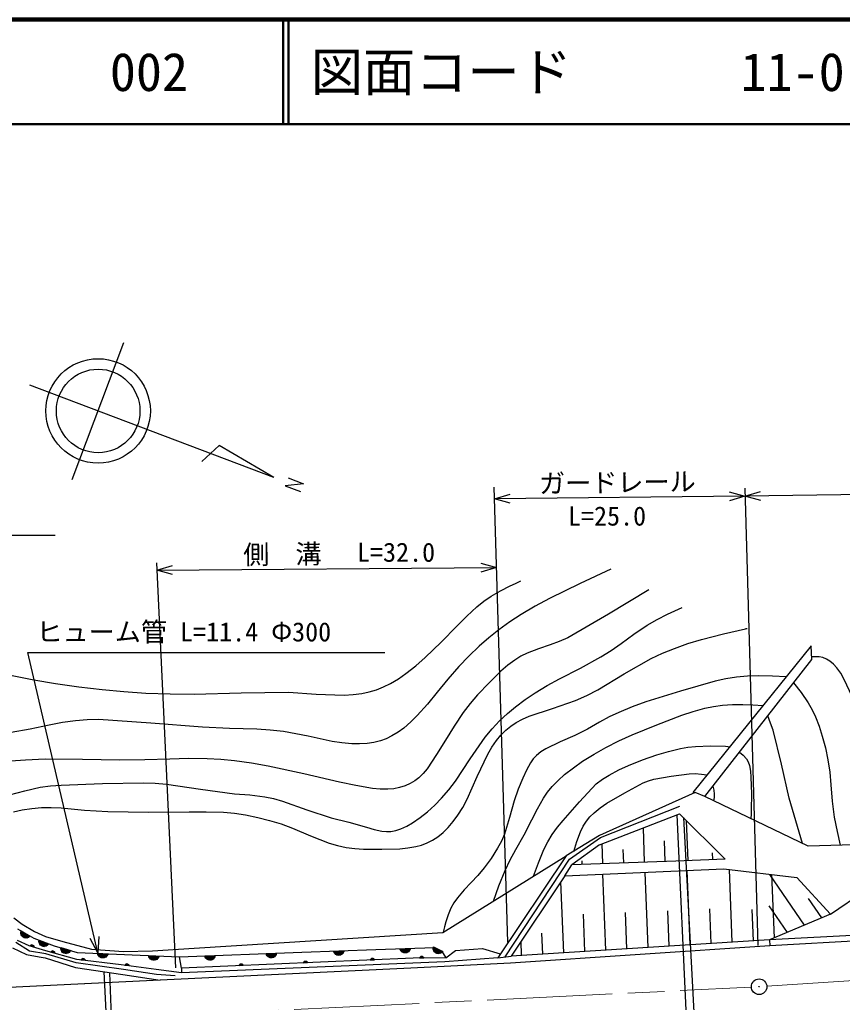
# Model space of a CAD drawing. Units: millimetres, scale not verified. Extents: x 40000 to 680000, y 20000 to 380000.
# Drawn here: x 92504 to 171273, y 285942 to 380000 of the extents above; entities that cross this region are included whole.
import ezdxf
from ezdxf.enums import TextEntityAlignment as Align

# ---------------------------------------------------------------- set-up
doc = ezdxf.new("R2010")
doc.units = ezdxf.units.MM
doc.header["$LTSCALE"] = 1000
doc.linetypes.add('CHAIN', pattern=[18.5, 12, -1.5, 3.5, -1.5])
for name, color, linetype, lineweight in [('M-BGD', 7, 'Continuous', 25), ('M-BMK', 2, 'CHAIN', 13), ('M-TTL', 2, 'Continuous', 140), ('M-TTL-LINE', 7, 'Continuous', 50)]:
    doc.layers.add(name, color=color, linetype=linetype, lineweight=lineweight)
doc.layers.add('M-TTL-TXT', color=7, linetype='Continuous')
doc.styles.add('ＭＳ ゴシック', font='')
doc.styles.get('ＭＳ ゴシック').set_extended_font_data('MS Gothic')

# ---------------------------------------------------------------- blocks, each defined once
blk = doc.blocks.new('BUHIN1')
at = {"color": 7, "linetype": 'Continuous', "lineweight": 25}
for radius in [746, 22.5]:
    blk.add_circle((0, 0), radius, dxfattribs=at)
blk = doc.blocks.new('BUHIN95')
at = {"color": 7, "linetype": 'Continuous', "lineweight": 25}
for p, q in [((127, 424), (-439, -33)), ((-439, -113), (202, 403)), ((-432, 54), (39, 433)), ((272, 380), (-429, -185)), ((-409, -249), (331, 347)), ((-91, 408), (-381, 174))]:
    blk.add_line(p, q, dxfattribs=at)
blk.add_lwpolyline([(-389, -314), (-430, -199), (-447, -87), (-440, 60), (-392, 175), (-324, 278), (-203, 376), (-88, 420), (35, 442), (180, 418), (288, 380), (389, 314)], close=True, dxfattribs=at)
blk = doc.blocks.new('BUHIN114')
at = {"color": 7, "linetype": 'Continuous', "lineweight": 25}
for p, q in [((-435, 17), (3, 435)), ((92, 433), (-435, -69)), ((-428, -149), (167, 419)), ((239, 401), (-412, -220)), ((-125, 399), (-394, 142)), ((-387, -283), (301, 373))]:
    blk.add_line(p, q, dxfattribs=at)
blk.add_lwpolyline([(-362, -345), (-412, -234), (-438, -124), (-443, 23), (-405, 142), (-346, 250), (-234, 357), (-123, 411), (-2, 444), (145, 432), (255, 402), (362, 345)], close=True, dxfattribs=at)
blk = doc.blocks.new('BUHIN118')
at = {"color": 7, "linetype": 'Continuous', "lineweight": 25}
for p, q in [((154, 114), (-120, -150)), ((-95, -161), (164, 89)), ((171, 60), (-66, -168)), ((-36, -173), (174, 28)), ((174, -6), (-1, -174)), ((51, -159), (158, -56))]:
    blk.add_line(p, q, dxfattribs=at)
blk.add_lwpolyline([(144, 139), (165, 94), (175, 50), (177, -8), (162, -56), (139, -100), (94, -143), (50, -164), (1, -178), (-57, -173), (-101, -161), (-144, -139)], close=True, dxfattribs=at)

msp = doc.modelspace()

# ---------------------------------------------------------------- linework, layer by layer
at = {"layer": 'M-BGD'}
for p, q in [((97541, 336002), (102492, 349097)), ((116853, 336183), (93469, 345025)), ((111595, 339240), (109952, 337723)), ((116853, 336183), (111595, 339240)), ((118225, 336131), (119668, 335585)), ((263836, 335804), (161949, 334376)), ((119668, 335585), (117937, 335383)), ((117937, 335383), (119389, 334843)), ((139238, 291694), (137937, 335267)), ((161926, 335168), (163195, 291377)), ((161949, 334376), (137971, 334132)), ((61718, 330644), (95905, 330644)), ((105609, 328001), (107433, 289236)), ((105642, 327307), (138167, 327562)), ((168288, 320059), (156968, 306014)), ((168340, 318749), (168288, 320059)), ((100001, 290680), (93278, 319439)), ((93278, 319439), (127465, 319439)), ((158095, 305652), (168340, 318749)), ((157194, 306015), (148017, 301909)), ((158095, 305652), (157194, 306015)), ((168012, 300891), (158095, 305652)), ((148008, 301019), (155687, 303991)), ((148114, 301733), (155723, 304732)), ((156428, 283033), (155443, 303897)), ((155687, 303991), (160063, 299656)), ((156053, 303629), (157162, 283066)), ((156502, 299501), (156335, 303349)), ((152330, 299351), (152221, 302649)), ((148017, 301909), (144825, 299950)), ((145163, 299640), (148114, 301733)), ((148008, 301019), (145366, 299119)), ((148351, 299219), (148287, 301127)), ((154320, 299417), (154254, 301414)), ((173942, 301052), (168012, 300891)), ((150341, 299285), (150297, 300586)), ((158876, 299605), (158848, 300246)), ((133024, 292636), (144825, 299950)), ((144825, 299950), (138272, 290216)), ((139000, 290301), (145163, 299640)), ((144705, 298046), (145366, 299119)), ((155315, 299450), (145366, 299119)), ((146361, 299152), (146350, 299486)), ((160063, 299656), (155315, 299450)), ((144705, 298046), (159939, 298707)), ((148635, 290935), (148349, 298204)), ((152669, 291187), (152386, 298379)), ((156702, 291440), (156423, 298554)), ((159939, 298707), (166917, 297881)), ((160736, 291692), (160463, 298645)), ((167664, 293330), (164334, 298186)), ((164763, 292108), (164525, 298164)), ((144705, 298046), (139560, 290367)), ((144602, 290682), (144334, 297492)), ((166917, 297881), (170137, 294372)), ((170137, 294372), (174183, 297135)), ((169313, 294024), (168030, 295894)), ((150652, 291061), (150515, 294548)), ((154686, 291314), (154552, 294714)), ((158719, 291566), (158589, 294881)), ((162753, 291818), (162634, 294842)), ((166016, 292636), (164273, 295177)), ((225532, 295285), (164306, 291916)), ((225563, 294726), (164337, 291357)), ((91955, 294045), (92758, 293420)), ((146618, 290809), (146478, 294381)), ((170137, 294372), (164306, 291916)), ((92304, 292989), (93853, 292075)), ((92627, 292653), (93403, 292196)), ((93339, 292161), (92630, 292579)), ((93456, 292237), (92638, 292719)), ((92758, 293420), (93918, 292736)), ((93918, 292736), (94988, 292260)), ((109198, 291130), (133024, 292636)), ((142585, 290556), (142506, 292564)), ((93439, 290830), (92143, 291663)), ((93421, 291358), (92309, 291874)), ((92637, 292502), (93264, 292132)), ((93180, 292109), (92659, 292416)), ((92729, 292303), (93050, 292114)), ((93853, 292075), (95799, 291360)), ((95250, 291495), (94359, 291823)), ((94361, 291756), (95205, 291445)), ((95149, 291399), (94377, 291683)), ((94397, 291609), (95080, 291358)), ((94988, 292260), (96653, 291755)), ((96653, 291755), (99389, 291041)), ((164306, 291916), (139560, 290367)), ((140568, 290430), (140515, 291792)), ((164306, 291916), (164337, 291357)), ((91818, 291166), (93152, 290524)), ((95010, 290881), (93421, 291358)), ((95014, 290583), (93439, 290830)), ((93523, 291354), (93887, 291244)), ((93884, 291271), (93539, 291375)), ((93561, 291394), (93876, 291300)), ((93866, 291329), (93587, 291412)), ((93617, 291429), (93849, 291360)), ((93811, 291397), (93669, 291440)), ((95002, 291320), (94434, 291529)), ((94523, 291430), (94873, 291301)), ((97988, 290047), (95010, 290881)), ((95501, 290770), (95867, 290667)), ((95864, 290694), (95518, 290791)), ((95539, 290811), (95856, 290722)), ((95845, 290751), (95565, 290830)), ((95595, 290847), (95828, 290782)), ((95789, 290819), (95646, 290859)), ((95799, 291360), (98026, 290722)), ((97352, 290850), (96439, 291112)), ((96445, 291045), (97311, 290797)), ((97257, 290748), (96467, 290974)), ((96493, 290902), (97192, 290701)), ((97117, 290658), (96535, 290824)), ((96631, 290732), (96989, 290629)), ((98026, 290722), (107798, 290286)), ((99389, 291041), (102455, 290803)), ((102455, 290803), (105221, 290863)), ((105221, 290863), (109198, 291130)), ((107798, 290286), (119531, 290738)), ((119531, 290738), (126591, 290986)), ((123538, 290817), (122588, 290783)), ((122615, 290722), (123515, 290753)), ((123479, 290689), (122657, 290661)), ((126591, 290986), (132231, 291193)), ((129888, 291044), (128939, 291010)), ((128966, 290948), (129865, 290981)), ((129830, 290917), (129008, 290887)), ((129055, 290826), (129782, 290853)), ((129725, 290788), (129120, 290766)), ((129240, 290708), (129612, 290721)), ((132103, 291117), (132908, 290714)), ((132958, 290759), (132109, 291184)), ((132847, 290675), (132111, 291043)), ((132123, 290967), (132774, 290642)), ((132692, 290613), (132151, 290883)), ((132228, 290775), (132562, 290608)), ((132231, 291193), (132892, 290862)), ((132892, 290862), (133305, 290202)), ((133305, 290202), (134222, 290904)), ((134222, 290904), (136823, 291110)), ((136823, 291110), (138526, 290594)), ((164337, 291357), (139496, 289698)), ((93152, 290524), (94362, 290302)), ((94362, 290302), (94955, 290203)), ((94955, 290203), (97845, 289264)), ((97916, 289718), (95014, 290583)), ((102455, 289101), (97916, 289718)), ((102238, 289531), (97988, 290047)), ((98401, 290022), (98778, 289976)), ((98772, 290003), (98414, 290046)), ((98432, 290069), (98759, 290029)), ((98744, 290056), (98455, 290091)), ((98482, 290113), (98722, 290084)), ((98678, 290115), (98530, 290133)), ((107996, 289213), (107798, 290286)), ((130167, 290160), (107996, 289213)), ((133220, 289836), (107996, 288776)), ((122705, 290600), (123432, 290625)), ((123374, 290561), (122769, 290539)), ((122889, 290481), (123261, 290494)), ((139496, 289698), (129952, 289219)), ((133305, 290202), (130167, 290160)), ((130808, 290194), (131188, 290199)), ((131177, 290224), (130817, 290219)), ((130832, 290244), (131161, 290249)), ((131143, 290273), (130852, 290269)), ((130875, 290295), (131117, 290298)), ((131070, 290322), (130921, 290320)), ((138272, 290216), (133220, 289836)), ((138272, 290216), (139560, 290367)), ((97845, 289264), (102388, 288597)), ((100567, 288865), (100961, 280876)), ((101460, 280900), (101128, 288782)), ((105574, 289094), (102238, 289531)), ((105604, 288607), (102455, 289101)), ((102590, 289510), (102967, 289461)), ((102960, 289487), (102603, 289534)), ((102621, 289556), (102947, 289514)), ((102933, 289541), (102644, 289579)), ((102671, 289600), (102911, 289569)), ((102868, 289600), (102720, 289619)), ((107996, 288776), (105574, 289094)), ((129952, 289219), (105955, 288051)), ((107996, 289213), (107996, 288776)), ((105955, 288051), (91504, 287372)), ((102388, 288597), (105955, 288051)), ((107395, 288483), (105604, 288607))]:
    msp.add_line(p, q, dxfattribs=at)
for points in [[(139475, 333716), (137971, 334132), (139467, 334575)], [(160445, 334792), (161949, 334376), (160454, 333933)], [(163455, 333966), (161949, 334376), (163443, 334824)], [(149114, 327414), (146165, 326034), (143229, 324594), (141864, 323861), (140520, 323070), (139430, 322361), (138373, 321602), (137416, 320844), (136491, 320034), (135503, 319089), (134550, 318094), (133489, 316883), (132472, 315631), (131548, 314497), (130573, 313398), (129951, 312778), (129286, 312200), (128733, 311793), (128150, 311439), (127611, 311179), (127050, 310976), (126429, 310820), (125792, 310723), (125055, 310676), (124305, 310689), (123363, 310778), (122434, 310925), (120115, 311421), (117775, 311859), (116498, 312008), (115205, 312097), (112608, 312158), (110014, 312278), (105050, 312674), (100064, 313013), (98968, 312982), (97864, 312889), (96595, 312714), (95331, 312479), (93518, 312095), (91686, 311769)], [(107145, 326888), (105642, 327307), (107139, 327747)], [(136664, 327982), (138167, 327562), (136670, 327123)], [(91794, 317222), (93854, 316817), (95935, 316470), (98160, 316142), (100403, 315872), (102494, 315679), (104598, 315545), (106903, 315459), (109220, 315433), (113728, 315555), (118246, 315616), (120894, 315451), (123571, 315344), (124426, 315393), (125271, 315501), (125973, 315649), (126668, 315858), (127352, 316130), (128024, 316463), (128768, 316905), (129492, 317406), (130429, 318150), (131323, 318937), (132860, 320421), (134362, 321954), (135304, 322899), (136287, 323800), (136948, 324330), (137651, 324816), (138545, 325337), (139474, 325809), (139973, 326046), (140474, 326279)], [(152748, 325416), (148896, 323099), (144998, 320825), (144153, 320465), (143282, 320160), (142177, 319794), (141101, 319375), (140500, 319071), (139919, 318708), (139237, 318201), (138588, 317642), (137442, 316525), (136342, 315369), (135635, 314543), (134976, 313681), (134096, 312385), (133261, 311047), (132415, 309665), (131506, 308296), (131130, 307840), (130712, 307430), (130328, 307134), (129897, 306880), (129408, 306666), (128885, 306504), (128319, 306394), (127749, 306344), (127021, 306355), (126286, 306426), (124700, 306687), (123129, 307007), (119719, 307799), (116289, 308534), (114693, 308825), (113079, 309058), (111768, 309191), (110454, 309264), (108678, 309278), (106898, 309231), (104496, 309145), (102084, 309118), (98516, 309198), (94954, 309217), (93050, 309134), (91138, 308990)], [(91529, 305806), (92988, 306200), (94457, 306534), (95454, 306666), (96470, 306740), (100432, 306881), (104375, 306962), (105468, 306917), (106559, 306811), (109809, 306333), (113087, 305912), (114535, 305797), (115969, 305622), (116814, 305448), (117657, 305212), (119989, 304383), (122330, 303614), (124017, 303200), (125722, 302719), (126452, 302492), (127181, 302326), (127618, 302285), (128054, 302304), (128526, 302393), (128991, 302543), (129559, 302800), (130108, 303116), (130853, 303627), (131558, 304183), (132252, 304812), (132898, 305479), (133585, 306280), (134232, 307128), (135646, 309251), (137089, 311308), (137750, 312112), (138461, 312880), (139202, 313582), (139986, 314241), (140912, 314935), (141875, 315581), (143019, 316272), (144199, 316913), (146195, 317934), (148164, 319010), (149142, 319628), (150089, 320297), (151317, 321197), (152575, 322046), (153536, 322592), (154528, 323086), (155236, 323413), (155949, 323733)], [(91928, 304189), (92752, 304367), (93665, 304503), (94591, 304580), (95530, 304596), (96479, 304552), (98719, 304347), (100963, 304202), (104847, 304161), (108742, 304180), (110372, 304185), (112008, 304130), (113071, 304035), (114138, 303878), (115294, 303643), (116436, 303349), (117535, 303016), (118613, 302625), (120358, 301875), (122124, 301181), (122941, 300947), (123771, 300772), (124591, 300663), (125426, 300612), (127169, 300602), (128909, 300651), (129666, 300720), (130427, 300850), (130988, 300999), (131528, 301205), (132043, 301472), (132539, 301798), (133049, 302210), (133518, 302668), (134020, 303246), (134472, 303858), (134940, 304605), (135362, 305392), (136314, 307561), (137318, 309700), (137711, 310369), (138159, 311014), (138585, 311529), (139057, 312005), (139523, 312390), (140029, 312730), (140647, 313059), (141298, 313336), (143518, 314058), (145709, 314833), (146796, 315319), (147859, 315861), (150389, 317376), (152960, 318846), (154064, 319362), (155201, 319826), (156481, 320277), (157789, 320674), (159888, 321217), (162005, 321703), (162074, 321718), (162152, 321736)], [(173023, 301027), (173338, 302981), (173595, 304950), (173713, 306353), (173772, 307762), (173769, 309005), (173707, 310259), (173607, 311155), (173449, 312038), (173267, 312731), (173029, 313404), (172255, 315165), (171429, 316897), (171113, 317441), (170736, 317968), (170430, 318305), (170077, 318603), (169761, 318795), (169411, 318937), (169062, 319010), (168698, 319023), (168519, 319016), (168330, 319004)], [(165891, 317085), (164574, 317174), (163245, 317203), (162195, 317159), (161148, 317055), (160119, 316892), (159095, 316669), (155774, 315715), (152458, 314700), (151152, 314228), (149869, 313700), (148938, 313264), (148035, 312773), (146869, 312097), (145675, 311475), (144268, 310876), (142873, 310215), (142414, 309923), (141988, 309579), (141676, 309250), (141410, 308881), (141026, 308165), (140688, 307406), (140236, 306333), (139841, 305239), (139419, 303635), (138938, 302045), (138630, 301355), (138266, 300688), (137647, 299726), (136982, 298804), (136381, 298088), (135727, 297403), (135055, 296703), (134426, 295961), (134082, 295470), (133787, 294942), (133522, 294310), (133311, 293652), (133178, 293155), (133054, 292654)], [(166610, 316538), (167336, 315587), (168008, 314606), (168385, 313950), (168708, 313267), (169053, 312363), (169343, 311435), (169644, 310293), (169884, 309141), (170062, 307958), (170181, 306753), (170312, 305198), (170503, 303651), (170764, 302309), (171076, 300974)], [(137873, 295642), (138398, 297105), (138980, 298551), (139471, 299574), (140015, 300571), (140810, 301971), (141557, 303405), (142088, 304464), (142667, 305487), (143053, 306052), (143492, 306589), (144059, 307179), (144679, 307736), (145522, 308397), (146409, 309015), (147504, 309703), (148634, 310342), (149876, 310977), (151146, 311559), (153496, 312510), (155894, 313415), (156991, 313783), (158099, 314091), (158945, 314270), (159800, 314388), (160761, 314447), (161730, 314446), (162704, 314404), (163680, 314343)], [(167472, 301150), (166806, 303307), (166195, 305488), (165458, 308741), (164660, 311981), (164405, 312671), (164129, 313366)], [(141705, 298017), (142178, 299311), (142703, 300571), (143072, 301309), (143490, 302015), (143987, 302704), (144534, 303361), (146100, 305136), (147698, 306857), (148298, 307302), (148936, 307700), (149857, 308185), (150806, 308616), (152146, 309145), (153513, 309619), (154635, 309964), (155768, 310249), (156484, 310373), (157216, 310439), (158651, 310479), (160089, 310458), (160296, 310431), (160503, 310400)], [(161417, 309899), (161780, 309589), (162089, 309247), (162257, 308954), (162376, 308621), (162478, 308082), (162523, 307509), (162562, 305913), (162541, 304360), (162530, 303949), (162518, 303529)], [(145551, 300395), (145847, 301347), (146199, 302273), (146458, 302797), (146767, 303288), (147108, 303707), (147505, 304097), (148093, 304569), (148727, 305000), (150444, 305992), (152206, 306941), (152698, 307155), (153209, 307312), (154896, 307596), (156600, 307821), (157183, 307832), (157777, 307782), (158055, 307746), (158332, 307707)], [(158860, 306630), (158968, 306255), (159015, 305876), (158995, 305560), (158949, 305242)], [(100079, 292239), (100001, 290680), (99243, 292043)]]:
    msp.add_lwpolyline(points, dxfattribs=at)
for points in [[(93509, 292278), (93416, 292199), (93317, 292144), (93178, 292099), (93052, 292103), (92932, 292131), (92799, 292209), (92716, 292301), (92652, 292409), (92624, 292553), (92622, 292668), (92648, 292786)], [(95295, 291545), (95218, 291451), (95131, 291379), (95001, 291310), (94877, 291291), (94754, 291297), (94609, 291350), (94511, 291426), (94429, 291520), (94375, 291657), (94352, 291769), (94357, 291890)], [(93506, 291332), (93534, 291372), (93568, 291403), (93618, 291434), (93667, 291444), (93716, 291445), (93775, 291427), (93816, 291399), (93851, 291363), (93876, 291310), (93888, 291266), (93889, 291218)], [(95485, 290748), (95513, 290788), (95545, 290820), (95595, 290851), (95643, 290863), (95693, 290865), (95753, 290848), (95794, 290821), (95830, 290786), (95855, 290733), (95868, 290689), (95870, 290640)], [(97393, 290904), (97323, 290804), (97241, 290726), (97117, 290647), (96994, 290620), (96871, 290616), (96722, 290659), (96620, 290727), (96530, 290815), (96467, 290948), (96436, 291058), (96432, 291179)], [(123560, 290880), (123524, 290764), (123470, 290664), (123377, 290551), (123269, 290487), (123153, 290445), (122998, 290440), (122879, 290473), (122767, 290529), (122666, 290636), (122602, 290731), (122561, 290845)], [(129911, 291108), (129875, 290991), (129821, 290892), (129728, 290778), (129620, 290714), (129504, 290672), (129349, 290667), (129230, 290700), (129118, 290756), (129016, 290862), (128953, 290958), (128911, 291071)], [(133009, 290804), (132922, 290719), (132827, 290657), (132690, 290603), (132565, 290598), (132443, 290617), (132304, 290686), (132216, 290773), (132145, 290875), (132107, 291017), (132097, 291131), (132114, 291251)], [(98388, 289999), (98410, 290042), (98437, 290078), (98481, 290117), (98528, 290136), (98576, 290145), (98638, 290138), (98683, 290117), (98724, 290088), (98757, 290040), (98776, 289998), (98785, 289950)], [(130798, 290169), (130813, 290215), (130836, 290254), (130874, 290299), (130918, 290323), (130965, 290339), (131027, 290340), (131074, 290325), (131118, 290302), (131158, 290258), (131182, 290220), (131198, 290174)], [(102577, 289487), (102599, 289530), (102626, 289566), (102671, 289604), (102718, 289623), (102766, 289631), (102828, 289623), (102872, 289602), (102913, 289573), (102946, 289524), (102964, 289482), (102973, 289435)]]:
    msp.add_lwpolyline(points, close=True, dxfattribs=at)
for radius in [5000, 4000]:
    msp.add_circle((100017, 342549), radius, dxfattribs=at)
at = {"layer": 'M-BMK'}
for p, q in [((164054, 287486), (260458, 293883)), ((63346, 282534), (162557, 287400))]:
    msp.add_line(p, q, dxfattribs=at)
at = {"layer": 'M-TTL'}
msp.add_line((680000, 380000), (40000, 380000), dxfattribs=at)
at = {"layer": 'M-TTL-LINE'}
for p, q in [((117750, 380000), (117750, 370000)), ((118250, 380000), (118250, 370000)), ((40000, 370000), (680000, 370000))]:
    msp.add_line(p, q, dxfattribs=at)

# ---------------------------------------------------------------- block references
at = {"layer": 'M-BGD', "rotation": 138.57538}
for name, p in [('BUHIN95', (100469, 290613)), ('BUHIN95', (105355, 290395)), ('BUHIN114', (110731, 290399)), ('BUHIN114', (116597, 290625)), ('BUHIN118', (113709, 289457)), ('BUHIN118', (119873, 289721)), ('BUHIN118', (126278, 289994)), ('BUHIN1', (163306, 287436))]:
    msp.add_blockref(name, p, dxfattribs=at)

# ---------------------------------------------------------------- texts
at = {"layer": 'M-BGD', "style": 'ＭＳ ゴシック'}
for s, rotation, p in [('ガードレール', 0.8, (142252, 334133)), ('側\u3000溝', 0.7, (113925, 327320))]:
    msp.add_text(s, height=1833, rotation=rotation, dxfattribs=at).set_placement(p, align=Align.BOTTOM_LEFT)
for s, p in [('L=25.0', (145001, 331025)), ('L=32.0', (124801, 327559)), ('ヒューム管 L=11.4 Φ300', (94111, 319939))]:
    msp.add_text(s, height=1833, dxfattribs=at).set_placement(p, align=Align.BOTTOM_LEFT)
at = {"layer": 'M-TTL-TXT', "style": 'ＭＳ ゴシック'}
for s, p in [('002', (101142, 375000)), ('図面コード', (120380, 375000)), ('11-0', (161521, 375000))]:
    msp.add_text(s, height=3666, dxfattribs=at).set_placement(p, align=Align.MIDDLE_LEFT)

doc.saveas('drawing.dxf')
